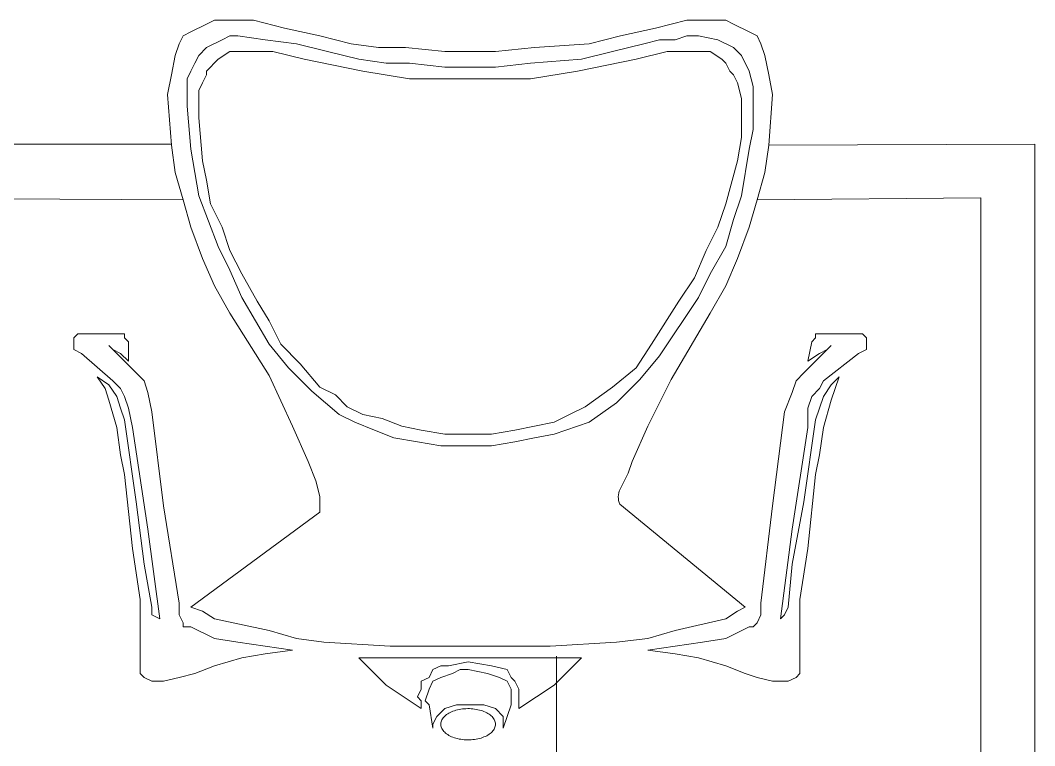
# Model space of a CAD drawing. Header units: inches. Extents: x 159.49 to 167.2, y 195.51 to 204.04.
# Drawn here: x 160.562 to 161.311, y 200.291 to 200.826 of the extents above; entities that cross this region are included whole.
import ezdxf

# ---------------------------------------------------------------- set-up
doc = ezdxf.new("R2010")
doc.units = ezdxf.units.IN
doc.header["$MEASUREMENT"] = 0
doc.layers.add('A-FURN', color=7, linetype='Continuous', lineweight=18)

msp = doc.modelspace()

# ---------------------------------------------------------------- linework, layer by layer
at = {"layer": 'A-FURN', "lineweight": 0}
for p, q in [((160.68803, 200.8173), (160.69955, 200.82307)), ((160.69955, 200.82307), (160.70531, 200.82595)), ((160.70531, 200.82595), (160.71396, 200.82595)), ((160.71396, 200.82595), (160.7226, 200.82595)), ((160.7226, 200.82595), (160.73412, 200.82595)), ((160.73412, 200.82595), (160.75716, 200.82019)), ((160.75716, 200.82019), (160.78309, 200.81442)), ((161.00489, 200.81442), (161.03081, 200.82019)), ((161.03081, 200.82019), (161.05386, 200.82595)), ((161.05386, 200.82595), (161.07402, 200.82595)), ((161.07402, 200.82595), (161.08266, 200.82595)), ((161.08266, 200.82595), (161.08842, 200.82307)), ((161.08842, 200.82307), (161.09995, 200.8173)), ((160.67939, 200.80866), (160.68227, 200.81442)), ((160.68227, 200.81442), (160.68803, 200.8173)), ((160.71684, 200.81442), (160.71108, 200.81154)), ((160.7226, 200.81442), (160.71684, 200.81442)), ((160.74276, 200.81154), (160.7226, 200.81442)), ((160.78309, 200.81442), (160.80613, 200.80866)), ((160.98184, 200.80866), (161.00489, 200.81442)), ((161.05386, 200.81442), (161.04522, 200.81154)), ((161.0625, 200.81442), (161.05386, 200.81442)), ((161.0769, 200.81154), (161.0625, 200.81442)), ((161.09995, 200.8173), (161.10571, 200.81442)), ((161.10571, 200.81442), (161.10859, 200.80866)), ((160.67651, 200.80002), (160.67939, 200.80866)), ((160.69955, 200.80578), (160.69379, 200.80002)), ((160.71108, 200.81154), (160.69955, 200.80578)), ((160.76581, 200.80866), (160.74276, 200.81154)), ((160.78885, 200.8029), (160.76581, 200.80866)), ((160.80613, 200.80866), (160.8263, 200.80578)), ((160.8263, 200.80578), (160.84646, 200.80578)), ((160.84646, 200.80578), (160.87526, 200.8029)), ((160.91271, 200.8029), (160.94152, 200.80578)), ((160.94152, 200.80578), (160.98184, 200.80866)), ((161.02217, 200.80866), (160.99913, 200.8029)), ((161.03369, 200.81154), (161.02217, 200.80866)), ((161.04522, 200.81154), (161.03369, 200.81154)), ((161.08842, 200.80578), (161.0769, 200.81154)), ((161.09418, 200.80002), (161.08842, 200.80578)), ((161.10859, 200.80866), (161.11147, 200.80002)), ((160.67363, 200.78562), (160.67651, 200.80002)), ((160.69379, 200.80002), (160.69091, 200.79426)), ((160.70819, 200.79714), (160.69955, 200.7885)), ((160.71684, 200.8029), (160.70819, 200.79714)), ((160.73124, 200.8029), (160.71684, 200.8029)), ((160.74852, 200.8029), (160.73124, 200.8029)), ((160.77157, 200.79714), (160.74852, 200.8029)), ((160.81477, 200.7885), (160.77157, 200.79714)), ((160.81189, 200.79714), (160.78885, 200.8029)), ((160.83206, 200.79426), (160.81189, 200.79714)), ((160.87526, 200.8029), (160.89543, 200.8029)), ((160.89543, 200.8029), (160.91271, 200.8029)), ((160.89543, 200.8029), (160.89543, 200.8029)), ((160.97608, 200.79714), (160.93864, 200.79426)), ((161.01641, 200.79714), (160.9732, 200.7885)), ((160.99913, 200.8029), (160.97608, 200.79714)), ((161.03945, 200.8029), (161.01641, 200.79714)), ((161.0481, 200.8029), (161.03945, 200.8029)), ((161.05674, 200.8029), (161.0481, 200.8029)), ((161.06538, 200.8029), (161.05674, 200.8029)), ((161.07114, 200.8029), (161.06538, 200.8029)), ((161.07978, 200.79714), (161.07114, 200.8029)), ((161.08266, 200.79426), (161.07978, 200.79714)), ((161.09995, 200.7885), (161.09418, 200.80002)), ((161.11147, 200.80002), (161.11435, 200.78562)), ((160.69091, 200.79426), (160.68803, 200.7885)), ((160.84934, 200.79426), (160.83206, 200.79426)), ((160.87526, 200.79138), (160.84934, 200.79426)), ((160.89543, 200.79138), (160.87526, 200.79138)), ((160.91271, 200.79138), (160.89543, 200.79138)), ((160.89543, 200.79138), (160.89543, 200.79138)), ((160.93864, 200.79426), (160.91271, 200.79138)), ((161.08554, 200.7885), (161.08266, 200.79426)), ((160.67075, 200.77122), (160.67363, 200.78562)), ((160.68803, 200.7885), (160.68515, 200.78274)), ((160.68515, 200.78274), (160.68515, 200.77698)), ((160.69955, 200.78562), (160.69667, 200.77986)), ((160.69955, 200.7885), (160.69955, 200.78562)), ((160.84934, 200.78274), (160.81477, 200.7885)), ((160.87526, 200.78274), (160.84934, 200.78274)), ((160.89543, 200.78274), (160.87526, 200.78274)), ((160.91271, 200.78274), (160.89543, 200.78274)), ((160.89543, 200.78274), (160.89543, 200.78274)), ((160.93864, 200.78274), (160.91271, 200.78274)), ((160.9732, 200.7885), (160.93864, 200.78274)), ((161.08842, 200.78562), (161.08554, 200.7885)), ((161.0913, 200.77986), (161.08842, 200.78562)), ((161.10283, 200.77698), (161.09995, 200.7885)), ((161.11435, 200.78562), (161.11723, 200.77122)), ((160.68515, 200.77698), (160.68515, 200.76257)), ((160.69667, 200.77986), (160.69379, 200.7741)), ((161.09418, 200.76834), (161.0913, 200.77986)), ((161.10283, 200.76257), (161.10283, 200.77698)), ((160.67363, 200.73377), (160.67075, 200.77122)), ((160.69379, 200.7741), (160.69379, 200.76834)), ((160.69379, 200.76834), (160.69379, 200.75393)), ((161.09418, 200.75393), (161.09418, 200.76834)), ((161.11723, 200.77122), (161.11435, 200.73377)), ((160.68515, 200.76257), (160.68803, 200.73089)), ((161.10283, 200.74529), (161.10283, 200.76257)), ((160.69379, 200.75393), (160.69667, 200.72225)), ((161.09418, 200.73953), (161.09418, 200.75393)), ((161.09995, 200.73089), (161.10283, 200.74529)), ((161.0913, 200.72225), (161.09418, 200.73953)), ((160.67651, 200.71361), (160.67363, 200.73377)), ((160.68803, 200.73089), (160.69091, 200.71361)), ((161.09418, 200.69632), (161.09995, 200.73089)), ((161.11435, 200.73377), (161.11147, 200.71361)), ((160.69667, 200.72225), (160.69955, 200.70785)), ((161.08266, 200.69056), (161.0913, 200.72225)), ((160.68227, 200.69344), (160.67651, 200.71361)), ((160.69091, 200.71361), (160.69379, 200.69632)), ((160.69955, 200.70785), (160.70243, 200.69056)), ((161.11147, 200.71361), (161.10571, 200.69344)), ((160.68803, 200.67328), (160.68227, 200.69344)), ((160.69379, 200.69632), (160.70819, 200.65888)), ((161.08842, 200.67904), (161.09418, 200.69632)), ((161.10571, 200.69344), (161.09995, 200.67328)), ((160.70243, 200.69056), (160.71108, 200.67328)), ((161.0769, 200.67328), (161.08266, 200.69056)), ((161.08266, 200.65888), (161.08842, 200.67904)), ((160.69667, 200.65023), (160.68803, 200.67328)), ((160.71108, 200.67328), (160.71684, 200.656)), ((161.06826, 200.656), (161.0769, 200.67328)), ((161.09995, 200.67328), (161.0913, 200.65023)), ((160.70819, 200.65888), (160.71684, 200.64159)), ((160.71684, 200.656), (160.72548, 200.63871)), ((161.05962, 200.63583), (161.06826, 200.656)), ((161.07114, 200.63871), (161.08266, 200.65888)), ((160.70531, 200.63007), (160.69667, 200.65023)), ((161.0913, 200.65023), (161.08266, 200.63007)), ((160.71684, 200.64159), (160.72548, 200.62143)), ((160.72548, 200.63871), (160.737, 200.61855)), ((161.0481, 200.61855), (161.05962, 200.63583)), ((161.0625, 200.62143), (161.07114, 200.63871)), ((160.71684, 200.60991), (160.70531, 200.63007)), ((161.08266, 200.63007), (161.07114, 200.60991)), ((160.72548, 200.62143), (160.74564, 200.58686)), ((160.737, 200.61855), (160.74564, 200.60415)), ((161.02793, 200.58686), (161.0481, 200.61855)), ((161.03369, 200.57822), (161.0625, 200.62143)), ((160.74564, 200.56382), (160.71684, 200.60991)), ((161.07114, 200.60991), (161.04234, 200.56094)), ((160.74564, 200.60415), (160.75428, 200.58686)), ((160.6045, 200.59448), (160.60162, 200.5916)), ((160.60162, 200.5916), (160.60162, 200.58872)), ((160.60162, 200.58872), (160.60162, 200.58296)), ((160.60738, 200.59448), (160.6045, 200.59448)), ((160.6333, 200.59448), (160.60738, 200.59448)), ((160.63906, 200.59448), (160.6333, 200.59448)), ((160.63906, 200.5916), (160.63906, 200.59448)), ((160.64194, 200.58872), (160.63906, 200.5916)), ((160.64194, 200.57432), (160.64194, 200.58872)), ((161.14315, 200.57432), (161.14603, 200.58872)), ((161.14603, 200.58872), (161.14891, 200.5916)), ((161.14891, 200.5916), (161.14891, 200.59448)), ((161.14891, 200.59448), (161.15468, 200.59448)), ((161.15468, 200.59448), (161.17772, 200.59448)), ((161.17772, 200.59448), (161.18348, 200.59448)), ((161.18348, 200.59448), (161.18636, 200.5916)), ((161.18636, 200.5916), (161.18636, 200.58872)), ((161.18636, 200.58872), (161.18636, 200.58296)), ((160.60162, 200.58296), (160.60738, 200.58008)), ((160.60738, 200.58008), (160.63042, 200.55992)), ((160.6477, 200.56568), (160.62754, 200.58584)), ((160.62754, 200.58584), (160.63042, 200.58296)), ((160.63042, 200.58296), (160.63618, 200.58008)), ((160.63618, 200.58008), (160.64194, 200.57432)), ((160.74564, 200.58686), (160.76004, 200.56958)), ((160.75428, 200.58686), (160.76869, 200.57246)), ((161.01641, 200.56958), (161.02793, 200.58686)), ((161.14027, 200.56568), (161.16044, 200.58584)), ((161.15179, 200.58008), (161.14315, 200.57432)), ((161.15756, 200.58296), (161.15179, 200.58008)), ((161.1806, 200.58008), (161.15468, 200.55992)), ((161.16044, 200.58584), (161.15756, 200.58296)), ((161.18636, 200.58296), (161.1806, 200.58008)), ((160.76869, 200.57246), (160.78309, 200.55518)), ((161.01929, 200.56094), (161.03369, 200.57822)), ((160.65346, 200.55992), (160.6477, 200.56568)), ((160.76004, 200.56958), (160.76869, 200.56094)), ((160.99913, 200.55518), (161.01641, 200.56958)), ((161.13451, 200.55992), (161.14027, 200.56568)), ((160.62754, 200.55703), (160.6189, 200.5628)), ((160.6189, 200.5628), (160.62466, 200.55415)), ((160.63042, 200.55992), (160.63618, 200.55415)), ((160.65635, 200.55127), (160.65346, 200.55992)), ((160.76292, 200.52637), (160.74564, 200.56382)), ((160.76869, 200.56094), (160.77733, 200.5523)), ((161.01065, 200.5523), (161.01929, 200.56094)), ((161.04234, 200.56094), (161.02505, 200.52637)), ((161.13163, 200.55127), (161.13451, 200.55992)), ((161.15468, 200.55992), (161.15179, 200.55415)), ((161.16044, 200.55703), (161.1662, 200.5628)), ((161.1662, 200.5628), (161.16332, 200.55415)), ((160.62466, 200.55415), (160.62754, 200.54551)), ((160.6333, 200.54839), (160.62754, 200.55703)), ((160.63618, 200.55415), (160.63906, 200.54839)), ((160.65923, 200.53687), (160.65635, 200.55127)), ((160.77733, 200.5523), (160.79749, 200.53501)), ((160.78309, 200.55518), (160.79461, 200.54942)), ((160.97896, 200.54077), (160.99913, 200.55518)), ((161.00201, 200.54366), (161.01065, 200.5523)), ((161.12587, 200.53687), (161.13163, 200.55127)), ((161.15179, 200.55415), (161.14603, 200.54839)), ((161.15468, 200.54839), (161.16044, 200.55703)), ((161.16332, 200.55415), (161.16044, 200.54551)), ((160.62754, 200.54551), (160.6333, 200.52535)), ((160.63618, 200.53975), (160.6333, 200.54839)), ((160.63906, 200.54839), (160.64194, 200.53975)), ((160.79461, 200.54942), (160.80325, 200.54077)), ((160.98184, 200.52925), (161.00201, 200.54366)), ((161.14603, 200.54839), (161.14315, 200.53975)), ((161.15179, 200.53975), (161.15468, 200.54839)), ((161.16044, 200.54551), (161.15468, 200.52535)), ((160.63906, 200.53111), (160.63618, 200.53975)), ((160.64194, 200.53975), (160.64482, 200.52535)), ((160.66787, 200.46774), (160.65923, 200.53687)), ((160.79749, 200.53501), (160.80901, 200.52925)), ((160.80325, 200.54077), (160.81477, 200.53501)), ((160.81477, 200.53501), (160.82918, 200.53213)), ((160.95592, 200.52925), (160.96744, 200.53501)), ((160.96744, 200.53501), (160.97896, 200.54077)), ((161.11723, 200.46774), (161.12587, 200.53687)), ((161.14315, 200.53975), (161.14315, 200.52535)), ((161.14891, 200.53111), (161.15179, 200.53975)), ((160.6477, 200.47062), (160.63906, 200.53111)), ((160.80901, 200.52925), (160.82342, 200.52349)), ((160.82918, 200.53213), (160.84358, 200.52637)), ((160.94152, 200.52637), (160.95592, 200.52925)), ((160.95592, 200.52061), (160.98184, 200.52925)), ((161.14027, 200.47062), (161.14891, 200.53111)), ((160.6333, 200.52535), (160.63618, 200.50519)), ((160.64482, 200.52535), (160.65635, 200.45046)), ((160.77445, 200.50045), (160.76292, 200.52637)), ((160.82342, 200.52349), (160.83782, 200.51773)), ((160.84358, 200.52637), (160.85798, 200.52349)), ((160.85798, 200.52349), (160.87526, 200.52061)), ((160.87526, 200.52061), (160.89255, 200.52061)), ((160.89255, 200.52061), (160.90983, 200.52061)), ((160.90983, 200.52061), (160.92711, 200.52349)), ((160.92711, 200.52349), (160.94152, 200.52637)), ((160.94152, 200.51773), (160.95592, 200.52061)), ((161.02505, 200.52637), (161.01353, 200.50045)), ((161.14315, 200.52535), (161.13163, 200.45046)), ((161.15468, 200.52535), (161.15179, 200.50519)), ((160.83782, 200.51773), (160.8551, 200.51485)), ((160.8551, 200.51485), (160.87238, 200.51197)), ((160.90983, 200.51197), (160.92711, 200.51485)), ((160.92711, 200.51485), (160.94152, 200.51773)), ((160.63618, 200.50519), (160.63906, 200.49078)), ((160.87238, 200.51197), (160.89255, 200.51197)), ((160.89255, 200.51197), (160.90983, 200.51197)), ((161.15179, 200.50519), (161.14891, 200.49078)), ((160.78021, 200.48605), (160.77445, 200.50045)), ((161.01353, 200.50045), (161.01065, 200.49181)), ((160.63906, 200.49078), (160.64482, 200.43605)), ((161.01065, 200.49181), (161.00465, 200.47981)), ((161.14891, 200.49078), (161.14315, 200.43605)), ((160.78309, 200.47452), (160.78021, 200.48605)), ((160.65346, 200.42453), (160.6477, 200.47062)), ((160.67939, 200.39573), (160.66787, 200.46774)), ((160.78309, 200.463), (160.78309, 200.47452)), ((161.10859, 200.39573), (161.11723, 200.46774)), ((161.13163, 200.42453), (161.14027, 200.47062)), ((160.65635, 200.45046), (160.66499, 200.3842)), ((161.13163, 200.45046), (161.12299, 200.3842)), ((160.64482, 200.43605), (160.65058, 200.39861)), ((161.14315, 200.43605), (161.13739, 200.39861)), ((160.65923, 200.39285), (160.65346, 200.42453)), ((161.12875, 200.39285), (161.13163, 200.42453)), ((160.65058, 200.39861), (160.65058, 200.3842)), ((160.65923, 200.38708), (160.65923, 200.39285)), ((160.67939, 200.38708), (160.67939, 200.39573)), ((160.68803, 200.39285), (160.69667, 200.38996)), ((161.0913, 200.38996), (161.09706, 200.39285)), ((161.10859, 200.38708), (161.10859, 200.39573)), ((161.12587, 200.38708), (161.12875, 200.39285)), ((161.13739, 200.39861), (161.13739, 200.3842)), ((160.66499, 200.3842), (160.65923, 200.38708)), ((160.68227, 200.38132), (160.67939, 200.38708)), ((160.69667, 200.38996), (160.70531, 200.3842)), ((161.08266, 200.3842), (161.0913, 200.38996)), ((161.10571, 200.38132), (161.10859, 200.38708)), ((161.12299, 200.3842), (161.12587, 200.38708)), ((160.65058, 200.3842), (160.65058, 200.37268)), ((160.68227, 200.37844), (160.68227, 200.38132)), ((160.68803, 200.37844), (160.68227, 200.37844)), ((160.70531, 200.3698), (160.68803, 200.37844)), ((160.68803, 200.37844), (160.68803, 200.37844)), ((160.70531, 200.3842), (160.74564, 200.37556)), ((161.04522, 200.37556), (161.08266, 200.3842)), ((161.08266, 200.3698), (161.09995, 200.37844)), ((161.09995, 200.37844), (161.10283, 200.37844)), ((161.09995, 200.37844), (161.09995, 200.37844)), ((161.10283, 200.37844), (161.10571, 200.38132)), ((161.13739, 200.3842), (161.13739, 200.37268)), ((160.65058, 200.37268), (160.65058, 200.3554)), ((160.74564, 200.37556), (160.76581, 200.3698)), ((161.02505, 200.3698), (161.04522, 200.37556)), ((161.13739, 200.37268), (161.13739, 200.3554)), ((160.7226, 200.36692), (160.70531, 200.3698)), ((160.76292, 200.36116), (160.7226, 200.36692)), ((160.76581, 200.3698), (160.78597, 200.36692)), ((160.78597, 200.36692), (160.83494, 200.36404)), ((160.83494, 200.36404), (160.89255, 200.36404)), ((160.89255, 200.36404), (160.95304, 200.36404)), ((160.95304, 200.36404), (161.00201, 200.36692)), ((161.00201, 200.36692), (161.02505, 200.3698)), ((161.02505, 200.36116), (161.06538, 200.36692)), ((161.06538, 200.36692), (161.08266, 200.3698)), ((160.65058, 200.3554), (160.65058, 200.34964)), ((160.70531, 200.34964), (160.72548, 200.3554)), ((160.72548, 200.3554), (160.74276, 200.35828)), ((160.74276, 200.35828), (160.76292, 200.36116)), ((160.89543, 200.3554), (160.81189, 200.3554)), ((160.81189, 200.3554), (160.83206, 200.33523)), ((160.92423, 200.3554), (160.89543, 200.3554)), ((160.97608, 200.3554), (160.92423, 200.3554)), ((160.95592, 200.33523), (160.97608, 200.3554)), ((161.04522, 200.35828), (161.02505, 200.36116)), ((161.0625, 200.3554), (161.04522, 200.35828)), ((161.08266, 200.34964), (161.0625, 200.3554)), ((161.13739, 200.3554), (161.13739, 200.34964)), ((160.65058, 200.34964), (160.65058, 200.34388)), ((160.69091, 200.34388), (160.70531, 200.34964)), ((160.86662, 200.34676), (160.87238, 200.34964)), ((160.87238, 200.34964), (160.87815, 200.34964)), ((160.87815, 200.34964), (160.89255, 200.35252)), ((160.89255, 200.35252), (160.90983, 200.34964)), ((160.89255, 200.35252), (160.89255, 200.35252)), ((160.90983, 200.34964), (160.92135, 200.34676)), ((161.09706, 200.34388), (161.08266, 200.34964)), ((161.13739, 200.34964), (161.13739, 200.34388)), ((160.65058, 200.34388), (160.65346, 200.341)), ((160.65346, 200.341), (160.65923, 200.33812)), ((160.66787, 200.33812), (160.67939, 200.341)), ((160.67939, 200.341), (160.69091, 200.34388)), ((160.85798, 200.33812), (160.86374, 200.341)), ((160.86374, 200.341), (160.86662, 200.34676)), ((160.86662, 200.33812), (160.87238, 200.341)), ((160.87238, 200.341), (160.88103, 200.34388)), ((160.88103, 200.34388), (160.88679, 200.34676)), ((160.88679, 200.34676), (160.89255, 200.34676)), ((160.89255, 200.34676), (160.90695, 200.34388)), ((160.90695, 200.34388), (160.91559, 200.341)), ((160.91559, 200.341), (160.92135, 200.33812)), ((160.92135, 200.34676), (160.92423, 200.341)), ((160.92423, 200.341), (160.92711, 200.33812)), ((161.10571, 200.341), (161.09706, 200.34388)), ((161.11723, 200.33812), (161.10571, 200.341)), ((161.13451, 200.341), (161.12875, 200.33812)), ((161.13739, 200.34388), (161.13451, 200.341)), ((160.65923, 200.33812), (160.66787, 200.33812)), ((160.83206, 200.33523), (160.85798, 200.31795)), ((160.85798, 200.33235), (160.85798, 200.33812)), ((160.86374, 200.33235), (160.86662, 200.33812)), ((160.92135, 200.33812), (160.92423, 200.33235)), ((160.92711, 200.33812), (160.92999, 200.33235)), ((160.92999, 200.31795), (160.95592, 200.33523)), ((161.12875, 200.33812), (161.11723, 200.33812)), ((160.8551, 200.32659), (160.85798, 200.33235)), ((160.85798, 200.32371), (160.8551, 200.32659)), ((160.86086, 200.32371), (160.86374, 200.33235)), ((160.92423, 200.33235), (160.92423, 200.32371)), ((160.92999, 200.33235), (160.92999, 200.32659)), ((160.92999, 200.32659), (160.92999, 200.32371)), ((160.85798, 200.31795), (160.85798, 200.32371)), ((160.86374, 200.32083), (160.86086, 200.32371)), ((160.86662, 200.30355), (160.86374, 200.32083)), ((160.87526, 200.31795), (160.8695, 200.31219)), ((160.88391, 200.32083), (160.87526, 200.31795)), ((160.89255, 200.32083), (160.88391, 200.32083)), ((160.88842, 200.31771), (160.88717, 200.31754)), ((160.88968, 200.31783), (160.88842, 200.31771)), ((160.89095, 200.31792), (160.88968, 200.31783)), ((160.89223, 200.31795), (160.89095, 200.31792)), ((160.89351, 200.31794), (160.89223, 200.31795)), ((160.90407, 200.32083), (160.89255, 200.32083)), ((160.89478, 200.31788), (160.89351, 200.31794)), ((160.89605, 200.31778), (160.89478, 200.31788)), ((160.8973, 200.31763), (160.89605, 200.31778)), ((160.89854, 200.31743), (160.8973, 200.31763)), ((160.91271, 200.31795), (160.90407, 200.32083)), ((160.91847, 200.31219), (160.91271, 200.31795)), ((160.92423, 200.32083), (160.91847, 200.30355)), ((160.92423, 200.32371), (160.92423, 200.32083)), ((160.92999, 200.32371), (160.92999, 200.31795)), ((160.8695, 200.31219), (160.86662, 200.30643)), ((160.8736, 200.31037), (160.8732, 200.30968)), ((160.87408, 200.31105), (160.8736, 200.31037)), ((160.87463, 200.31171), (160.87408, 200.31105)), ((160.87525, 200.31235), (160.87463, 200.31171)), ((160.87594, 200.31296), (160.87525, 200.31235)), ((160.8767, 200.31355), (160.87594, 200.31296)), ((160.87752, 200.31411), (160.8767, 200.31355)), ((160.8784, 200.31464), (160.87752, 200.31411)), ((160.87934, 200.31514), (160.8784, 200.31464)), ((160.88034, 200.3156), (160.87934, 200.31514)), ((160.88138, 200.31602), (160.88034, 200.3156)), ((160.88247, 200.31641), (160.88138, 200.31602)), ((160.88359, 200.31675), (160.88247, 200.31641)), ((160.88476, 200.31706), (160.88359, 200.31675)), ((160.88595, 200.31732), (160.88476, 200.31706)), ((160.88717, 200.31754), (160.88595, 200.31732)), ((160.89974, 200.31719), (160.89854, 200.31743)), ((160.90092, 200.31691), (160.89974, 200.31719)), ((160.90207, 200.31659), (160.90092, 200.31691)), ((160.90318, 200.31622), (160.90207, 200.31659)), ((160.90424, 200.31582), (160.90318, 200.31622)), ((160.90526, 200.31537), (160.90424, 200.31582)), ((160.90623, 200.31489), (160.90526, 200.31537)), ((160.90714, 200.31438), (160.90623, 200.31489)), ((160.90799, 200.31384), (160.90714, 200.31438)), ((160.90879, 200.31326), (160.90799, 200.31384)), ((160.90951, 200.31266), (160.90879, 200.31326)), ((160.91017, 200.31203), (160.90951, 200.31266)), ((160.91075, 200.31138), (160.91017, 200.31203)), ((160.91127, 200.31071), (160.91075, 200.31138)), ((160.9117, 200.31002), (160.91127, 200.31071)), ((160.91847, 200.30643), (160.91847, 200.31219)), ((160.86662, 200.30643), (160.86662, 200.30355)), ((160.87248, 200.30752), (160.87239, 200.3068)), ((160.87239, 200.3068), (160.87239, 200.30606)), ((160.87239, 200.30606), (160.87248, 200.30533)), ((160.87264, 200.30825), (160.87248, 200.30752)), ((160.87248, 200.30533), (160.87264, 200.30461)), ((160.87288, 200.30897), (160.87264, 200.30825)), ((160.87264, 200.30461), (160.87288, 200.30389)), ((160.8732, 200.30968), (160.87288, 200.30897)), ((160.87288, 200.30389), (160.8732, 200.30318)), ((160.8732, 200.30318), (160.8736, 200.30249)), ((160.91127, 200.30215), (160.9117, 200.30283)), ((160.91207, 200.30932), (160.9117, 200.31002)), ((160.9117, 200.30283), (160.91207, 200.30354)), ((160.91235, 200.30861), (160.91207, 200.30932)), ((160.91207, 200.30354), (160.91235, 200.30425)), ((160.91255, 200.30789), (160.91235, 200.30861)), ((160.91235, 200.30425), (160.91255, 200.30497)), ((160.91267, 200.30716), (160.91255, 200.30789)), ((160.91255, 200.30497), (160.91267, 200.3057)), ((160.91271, 200.30643), (160.91267, 200.30716)), ((160.91267, 200.3057), (160.91271, 200.30643)), ((160.91847, 200.30355), (160.91847, 200.30643)), ((160.91847, 200.30355), (160.91847, 200.30355)), ((160.8736, 200.30249), (160.87408, 200.30181)), ((160.87408, 200.30181), (160.87463, 200.30115)), ((160.87463, 200.30115), (160.87525, 200.30051)), ((160.87525, 200.30051), (160.87594, 200.2999)), ((160.87594, 200.2999), (160.8767, 200.29931)), ((160.8767, 200.29931), (160.87752, 200.29875)), ((160.87752, 200.29875), (160.8784, 200.29822)), ((160.8784, 200.29822), (160.87934, 200.29772)), ((160.87934, 200.29772), (160.88034, 200.29726)), ((160.88034, 200.29726), (160.88138, 200.29684)), ((160.88138, 200.29684), (160.88247, 200.29645)), ((160.88247, 200.29645), (160.88359, 200.29611)), ((160.88359, 200.29611), (160.88476, 200.2958)), ((160.88476, 200.2958), (160.88595, 200.29554)), ((160.88595, 200.29554), (160.88717, 200.29532)), ((160.88717, 200.29532), (160.88842, 200.29515)), ((160.88842, 200.29515), (160.88968, 200.29502)), ((160.89605, 200.29508), (160.8973, 200.29523)), ((160.8973, 200.29523), (160.89854, 200.29543)), ((160.89854, 200.29543), (160.89974, 200.29567)), ((160.89974, 200.29567), (160.90092, 200.29595)), ((160.90092, 200.29595), (160.90207, 200.29627)), ((160.90207, 200.29627), (160.90318, 200.29664)), ((160.90318, 200.29664), (160.90424, 200.29704)), ((160.90424, 200.29704), (160.90526, 200.29749)), ((160.90526, 200.29749), (160.90623, 200.29797)), ((160.90623, 200.29797), (160.90714, 200.29848)), ((160.90714, 200.29848), (160.90799, 200.29902)), ((160.90799, 200.29902), (160.90879, 200.2996)), ((160.90879, 200.2996), (160.90951, 200.3002)), ((160.90951, 200.3002), (160.91017, 200.30083)), ((160.91017, 200.30083), (160.91075, 200.30148)), ((160.91075, 200.30148), (160.91127, 200.30215)), ((160.88968, 200.29502), (160.89095, 200.29494)), ((160.89095, 200.29494), (160.89223, 200.29491)), ((160.89223, 200.29491), (160.89351, 200.29492)), ((160.89351, 200.29492), (160.89478, 200.29498)), ((160.89478, 200.29498), (160.89605, 200.29508))]:
    msp.add_line(p, q, dxfattribs=at)
at = {"layer": 'A-FURN'}
for p, q in [((160.67351, 200.73457), (160.41922, 200.73457)), ((161.31058, 200.73457), (161.11435, 200.73377)), ((161.31058, 199.95144), (161.31058, 200.73457)), ((160.41179, 200.69492), (160.68227, 200.69344)), ((161.10571, 200.69344), (161.27093, 200.69492)), ((161.27093, 200.69492), (161.27093, 199.95144)), ((160.95785, 200.35674), (160.95785, 200.05119))]:
    msp.add_line(p, q, dxfattribs=at)
for points in [[(161.0045, 200.46886), (161.09706, 200.39285)], [(160.68803, 200.39285), (160.78309, 200.463)]]:
    msp.add_lwpolyline(points, dxfattribs=at)
at = {"layer": 'A-FURN', "lineweight": 0}
msp.add_arc((161.0159, 200.47418), 0.01258, 153.43495, 205.03293, dxfattribs=at)

doc.saveas('drawing.dxf')
